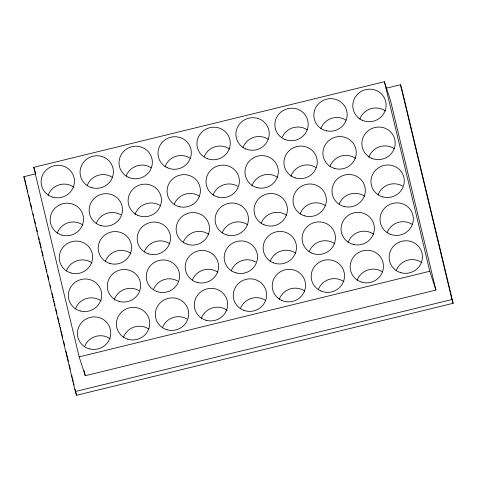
<?xml version="1.0" encoding="UTF-8"?>
<svg xmlns="http://www.w3.org/2000/svg" width="477" height="477" viewBox="0 0 477 477"><rect width="100%" height="100%" fill="white"/><g stroke="black" fill="none" stroke-linecap="round" stroke-linejoin="round"><path stroke-width="0.72" d="M33.748 167.355L384.396 81.722L390.508 100.54L435.912 290.07L85.264 375.709L79.152 356.885L33.748 167.355L35.56 172.936M386.012 88.269L400.471 84.733L401.694 88.501L453.15 303.3L76.529 395.278L75.306 391.516L23.85 176.717L35.417 173.89M79.152 356.885L429.795 271.246L435.912 290.07M75.306 391.516L451.928 299.532L453.15 303.3M23.85 176.717L25.072 180.485M400.471 84.733L451.928 299.532M384.396 81.722L429.795 271.246M84.053 370.647L85.264 375.709M25.245 181.206L25.937 184.098M26.289 185.547L26.98 188.439M27.326 189.882L27.845 192.052M28.709 195.671L29.753 200.012M30.617 203.625L31.655 207.966M33.044 213.75L33.563 215.92M34.427 219.539L35.471 223.874M36.335 227.493L37.373 231.834M38.762 237.618L39.281 239.788M39.627 241.231L41.183 247.742M42.054 251.361L43.091 255.696M44.48 261.485L44.999 263.656M45.345 265.099L46.036 267.991M46.382 269.439L46.901 271.61M47.772 275.223L48.809 279.564M50.192 285.353L50.717 287.518M52.1 293.307L53.138 297.648M53.49 299.091L54.181 301.983M54.527 303.432L55.046 305.602M55.91 309.215L56.954 313.556M57.818 317.175L58.856 321.51M59.202 322.959L59.899 325.851M60.245 327.3L60.764 329.47M61.11 330.913L62.672 337.424M63.536 341.037L64.574 345.378M65.963 351.161L66.482 353.332M66.828 354.781L68.384 361.292M69.254 364.905L70.292 369.246M71.681 375.029L72.2 377.2M72.546 378.649L73.237 381.54M73.583 382.983L74.102 385.154M74.972 388.773L76.529 395.278M144.287 251.886A16.713 16.236 -18 0 1 169.496 243.64M114.134 300.116A16.713 16.236 -18 0 1 138.89 290.606M240.444 308.482A16.713 16.236 -18 0 1 265.743 300.528M165.006 166.783A16.713 16.236 -18 0 1 190.693 158.585M66.321 271.049A16.713 16.236 -18 0 1 92.049 262.994M75.402 308.953A16.713 16.236 -18 0 1 101.124 300.904M162.401 327.83A16.713 16.236 -18 0 1 186.93 318.994M84.483 346.862A16.713 16.236 -18 0 1 110.205 338.807M192.475 279.904A16.713 16.236 -18 0 1 217.864 272.254M105.28 261.533A16.713 16.236 -18 0 1 131.008 253.478M96.199 223.63A16.713 16.236 -18 0 1 120.729 214.793M123.412 337.43A16.713 16.236 -18 0 1 148.496 328.838M87.118 185.72A16.713 16.236 -18 0 1 112.846 177.671M57.24 233.146A16.713 16.236 -18 0 1 82.968 225.09M153.564 289.295A16.713 16.236 -18 0 1 178.428 281.448M213.088 195.057A16.713 16.236 -18 0 1 237.629 186.263M48.159 195.236A16.713 16.236 -18 0 1 73.887 187.187M201.366 318.314A16.713 16.236 -18 0 1 227.088 310.259M174.236 204.287A16.713 16.236 -18 0 1 199.529 196.321M329.935 166.616A16.713 16.236 -18 0 1 355.621 158.436M320.872 128.671A16.713 16.236 -18 0 1 345.986 120.15M183.132 242.704A16.713 16.236 -18 0 1 208.753 234.326M242.972 147.631A16.713 16.236 -18 0 1 268.128 139.224M204.245 156.528A16.713 16.236 -18 0 1 229.705 149.11M231.22 270.966A16.713 16.236 -18 0 1 255.702 262.022M222.133 233.08A16.713 16.236 -18 0 1 247.813 224.882M134.991 214.62A16.713 16.236 -18 0 1 160.451 205.76M126.113 176.126A16.713 16.236 -18 0 1 151.287 167.797M300.045 214.072A16.713 16.236 -18 0 1 325.117 205.432M282.324 137.132A16.713 16.236 -18 0 1 307.373 129.899M290.916 176.305A16.713 16.236 -18 0 1 315.911 167.451M357.207 280.243A16.713 16.236 -18 0 1 382.351 271.801M348.103 242.405A16.713 16.236 -18 0 1 373.801 234.261M339.165 204.12A16.713 16.236 -18 0 1 364.464 196.172M396.178 270.697A16.713 16.236 -18 0 1 421.924 262.708M368.846 157.249A16.713 16.236 -18 0 1 394.455 148.83M387.258 232.377A16.713 16.236 -18 0 1 412.623 224.643M378.04 194.831A16.713 16.236 -18 0 1 402.624 186.143M251.916 185.941A16.713 16.236 -18 0 1 277.447 177.289M270.071 261.766A16.713 16.236 -18 0 1 295.597 253.09M318.237 289.789A16.713 16.236 -18 0 1 343.959 281.704M261.092 223.57A16.713 16.236 -18 0 1 286.766 215.36M279.224 299.455A16.713 16.236 -18 0 1 304.869 291.131M309.174 251.838A16.713 16.236 -18 0 1 334.908 243.825M359.801 119.232A16.713 16.236 -18 0 1 385.47 110.992M390.705 234.44A16.713 16.236 -18 0 0 413.16 216.343A16.713 16.236 -18 0 0 386.221 206.654A16.713 16.236 -18 0 0 390.705 234.44M119.131 301.416A16.713 16.236 -18 0 0 140.202 281.788A16.713 16.236 -18 0 0 112.578 274.06A16.713 16.236 -18 0 0 119.131 301.416M148.192 253.74A16.713 16.236 -18 0 0 170.259 235.191A16.713 16.236 -18 0 0 143.106 226.068A16.713 16.236 -18 0 0 148.192 253.74M295.346 177.903A16.713 16.236 -18 0 0 316.943 158.829A16.713 16.236 -18 0 0 289.551 150.368A16.713 16.236 -18 0 0 295.346 177.903M361.28 282.014A16.713 16.236 -18 0 0 383.198 263.298A16.713 16.236 -18 0 0 355.967 254.384A16.713 16.236 -18 0 0 361.28 282.014M304.284 215.765A16.713 16.236 -18 0 0 326.053 196.876A16.713 16.236 -18 0 0 298.745 188.177A16.713 16.236 -18 0 0 304.284 215.765M400.895 272.701A16.713 16.236 -18 0 0 422.02 253.126A16.713 16.236 -18 0 0 394.413 245.327A16.713 16.236 -18 0 0 400.895 272.701M52.929 197.216A16.713 16.236 -18 0 0 74.001 177.587A16.713 16.236 -18 0 0 46.376 169.86A16.713 16.236 -18 0 0 52.929 197.216M62.01 235.119A16.713 16.236 -18 0 0 83.081 215.497A16.713 16.236 -18 0 0 55.457 207.763A16.713 16.236 -18 0 0 62.01 235.119M71.091 273.023A16.713 16.236 -18 0 0 92.162 253.4A16.713 16.236 -18 0 0 64.538 245.667A16.713 16.236 -18 0 0 71.091 273.023M80.172 310.932A16.713 16.236 -18 0 0 101.243 291.304A16.713 16.236 -18 0 0 73.619 283.577A16.713 16.236 -18 0 0 80.172 310.932M89.253 348.836A16.713 16.236 -18 0 0 110.324 329.213A16.713 16.236 -18 0 0 82.7 321.48A16.713 16.236 -18 0 0 89.253 348.836M91.888 187.7A16.713 16.236 -18 0 0 112.966 168.071A16.713 16.236 -18 0 0 85.335 160.344A16.713 16.236 -18 0 0 91.888 187.7M100.969 225.603A16.713 16.236 -18 0 0 122.04 205.981A16.713 16.236 -18 0 0 94.416 198.247A16.713 16.236 -18 0 0 100.969 225.603M110.05 263.507A16.713 16.236 -18 0 0 131.121 243.884A16.713 16.236 -18 0 0 103.497 236.151A16.713 16.236 -18 0 0 110.05 263.507M127.615 339.141A16.713 16.236 -18 0 0 149.414 320.294A16.713 16.236 -18 0 0 122.124 311.547A16.713 16.236 -18 0 0 127.615 339.141M167.171 329.804A16.713 16.236 -18 0 0 188.248 310.181A16.713 16.236 -18 0 0 160.618 302.448A16.713 16.236 -18 0 0 167.171 329.804M156.76 291.465A16.713 16.236 -18 0 0 179.424 273.619A16.713 16.236 -18 0 0 152.604 263.626A16.713 16.236 -18 0 0 156.76 291.465M137.728 215.3A16.713 16.236 -18 0 0 161.375 198.73A16.713 16.236 -18 0 0 135.212 187.252A16.713 16.236 -18 0 0 137.728 215.3M128.075 177.134A16.713 16.236 -18 0 0 152.336 161.447A16.713 16.236 -18 0 0 126.655 148.991A16.713 16.236 -18 0 0 128.075 177.134M197.222 282.432A16.713 16.236 -18 0 0 218.084 262.588A16.713 16.236 -18 0 0 190.371 255.153A16.713 16.236 -18 0 0 197.222 282.432M206.13 320.288A16.713 16.236 -18 0 0 227.207 300.665A16.713 16.236 -18 0 0 199.577 292.932A16.713 16.236 -18 0 0 206.13 320.288M186.137 243.848A16.713 16.236 -18 0 0 209.379 226.73A16.713 16.236 -18 0 0 182.918 215.878A16.713 16.236 -18 0 0 186.137 243.848M179.269 206.672A16.713 16.236 -18 0 0 199.869 186.573A16.713 16.236 -18 0 0 172.054 179.489A16.713 16.236 -18 0 0 179.269 206.672M167.206 167.695A16.713 16.236 -18 0 0 191.289 151.746A16.713 16.236 -18 0 0 165.459 139.576A16.713 16.236 -18 0 0 167.206 167.695M207.429 158.716A16.713 16.236 -18 0 0 230.111 140.888A16.713 16.236 -18 0 0 203.297 130.871A16.713 16.236 -18 0 0 207.429 158.716M217.828 197.049A16.713 16.236 -18 0 0 238.929 177.456A16.713 16.236 -18 0 0 211.317 169.687A16.713 16.236 -18 0 0 217.828 197.049M227.022 234.988A16.713 16.236 -18 0 0 247.986 215.246A16.713 16.236 -18 0 0 220.308 207.674A16.713 16.236 -18 0 0 227.022 234.988M236.091 272.892A16.713 16.236 -18 0 0 257.067 253.168A16.713 16.236 -18 0 0 229.401 245.566A16.713 16.236 -18 0 0 236.091 272.892M244.081 310.455A16.713 16.236 -18 0 0 266.375 292.168A16.713 16.236 -18 0 0 239.341 282.718A16.713 16.236 -18 0 0 244.081 310.455M273.321 262.797A16.713 16.236 -18 0 0 296.354 245.416A16.713 16.236 -18 0 0 269.767 234.869A16.713 16.236 -18 0 0 273.321 262.797M281.525 300.325A16.713 16.236 -18 0 0 305.524 284.256A16.713 16.236 -18 0 0 279.629 272.218A16.713 16.236 -18 0 0 281.525 300.325M263.954 224.774A16.713 16.236 -18 0 0 287.309 207.811A16.713 16.236 -18 0 0 260.931 196.78A16.713 16.236 -18 0 0 263.954 224.774M257.198 187.646A16.713 16.236 -18 0 0 277.793 167.534A16.713 16.236 -18 0 0 249.966 160.463A16.713 16.236 -18 0 0 257.198 187.646M245.667 148.907A16.713 16.236 -18 0 0 269.165 132.129A16.713 16.236 -18 0 0 242.882 120.884A16.713 16.236 -18 0 0 245.667 148.907M284.972 139.534A16.713 16.236 -18 0 0 308.082 122.255A16.713 16.236 -18 0 0 281.543 111.594A16.713 16.236 -18 0 0 284.972 139.534M311.88 253.114A16.713 16.236 -18 0 0 335.367 236.324A16.713 16.236 -18 0 0 309.078 225.096A16.713 16.236 -18 0 0 311.88 253.114M320.341 290.743A16.713 16.236 -18 0 0 344.495 274.895A16.713 16.236 -18 0 0 318.725 262.612A16.713 16.236 -18 0 0 320.341 290.743M353.66 244.516A16.713 16.236 -18 0 0 373.771 223.951A16.713 16.236 -18 0 0 345.777 217.518A16.713 16.236 -18 0 0 353.66 244.516M344.179 206.517A16.713 16.236 -18 0 0 364.798 186.429A16.713 16.236 -18 0 0 336.983 179.322A16.713 16.236 -18 0 0 344.179 206.517M334.818 168.536A16.713 16.236 -18 0 0 355.788 148.806A16.713 16.236 -18 0 0 328.116 141.216A16.713 16.236 -18 0 0 334.818 168.536M326.393 130.793A16.713 16.236 -18 0 0 346.535 110.253A16.713 16.236 -18 0 0 318.553 103.783A16.713 16.236 -18 0 0 326.393 130.793M362.699 120.425A16.713 16.236 -18 0 0 386.03 103.431A16.713 16.236 -18 0 0 359.64 92.437A16.713 16.236 -18 0 0 362.699 120.425M371.887 158.376A16.713 16.236 -18 0 0 395.099 141.222A16.713 16.236 -18 0 0 368.62 130.412A16.713 16.236 -18 0 0 371.887 158.376M382.679 196.876A16.713 16.236 -18 0 0 403.87 177.372A16.713 16.236 -18 0 0 376.299 169.478A16.713 16.236 -18 0 0 382.679 196.876"/></g></svg>
